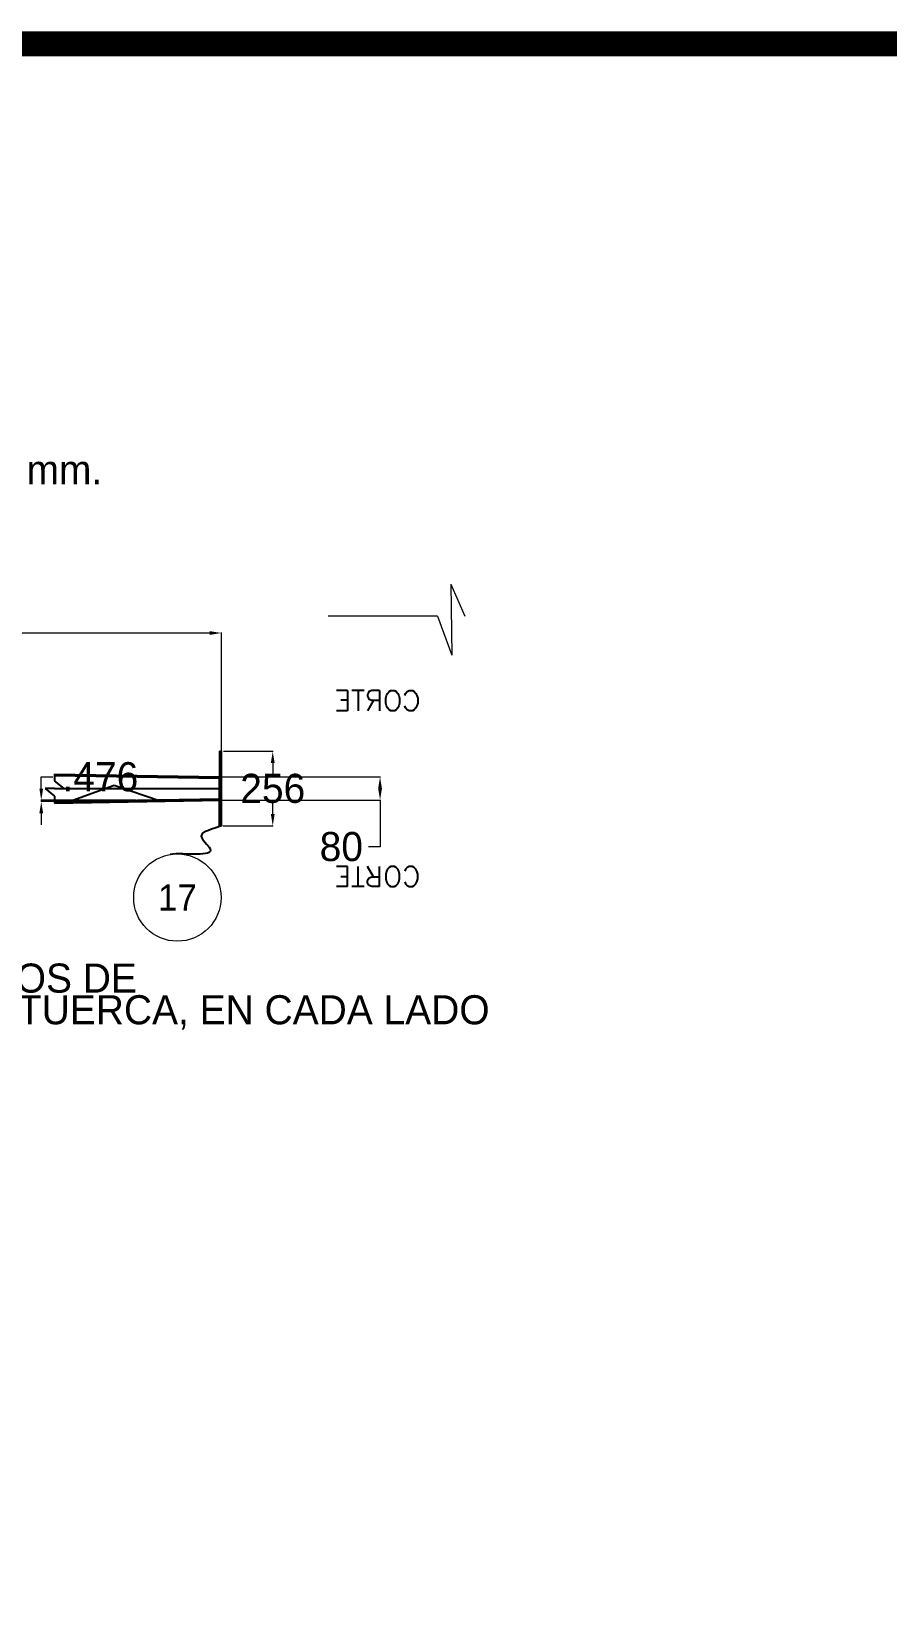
# Model space of a CAD drawing. Header units: centimetres. Extents: x 14 to 66415, y 14 to 43040.
# Drawn here: x 28137 to 34018, y 32254 to 43040 of the extents above; entities that cross this region are included whole.
import ezdxf
from ezdxf.enums import TextEntityAlignment as Align

# ---------------------------------------------------------------- set-up
doc = ezdxf.new("R2010")
doc.units = ezdxf.units.CM
doc.header["$LTSCALE"] = 10
doc.header["$MEASUREMENT"] = 0
doc.layers.get('0').update_dxf_attribs({"linetype": 'CONTINUOUS'})
doc.layers.get('DEFPOINTS').update_dxf_attribs({"color": 2, "linetype": 'CONTINUOUS'})
for name, color, linetype in [('ACERO1', 144, 'CONTINUOUS'), ('DIMENCIONES', 252, 'CONTINUOUS'), ('MARCO', 7, 'CONTINUOUS'), ('TEXT', 7, 'CONTINUOUS'), ('TEXTOS', 7, 'CONTINUOUS')]:
    doc.layers.add(name, color=color, linetype=linetype)
doc.styles.get("Standard").update_dxf_attribs({"font": ''})
doc.styles.add('STD4', font='TXT.SHX', dxfattribs={"height": 4})
doc.styles.get('Standard').set_extended_font_data('Zurich Ex BT')
doc.dimstyles.get("Standard").update_dxf_attribs({"dimtxt": 200, "dimasz": 80, "dimexe": 3, "dimexo": 10, "dimgap": 0.09, "dimtad": 0, "dimtih": 1, "dimtoh": 1, "dimzin": 0, "dimdsep": 46, "dimtxsty": 'Standard', "dimcen": 0.09, "dimclrd": 256, "dimclre": 256, "dimclrt": 256, "dimadec": 0, "dimazin": 0, "dimtfac": 1, "dimtofl": 0, "dimtmove": 0, "dimatfit": 3, "dimfxl": 0, "dimtolj": 1, "dimtzin": 0, "dimlwd": 0, "dimlwe": 0, "dimarcsym": 0})

# ---------------------------------------------------------------- blocks, each defined once
blk = doc.blocks.new('*D117')
at = {"layer": 'DEFPOINTS', "color": 0}
for p in [(29430, 37916), (29430, 37756), (30532, 37756)]:
    blk.add_point(p, dxfattribs=at)
at = {"layer": 'DIMENCIONES', "lineweight": 0}
for p, q in [((29440, 37916), (30535, 37916)), ((29440, 37756), (30535, 37756)), ((30532, 37836), (30532, 37836)), ((30532, 37756), (30532, 37436)), ((30532, 37436), (30452, 37436))]:
    blk.add_line(p, q, dxfattribs=at)
at = {"layer": 'DIMENCIONES'}
for points in [[(30519, 37836), (30545, 37836), (30532, 37916)], [(30519, 37836), (30545, 37836), (30532, 37756)]]:
    blk.add_solid(points, dxfattribs=at)
at = {"layer": 'DIMENCIONES', "insert": (30266, 37436), "char_height": 200, "attachment_point": 5}
blk.add_mtext('\\A1;80', dxfattribs=at)
blk = doc.blocks.new('*D120')
at = {"layer": 'DEFPOINTS', "color": 0}
for p in [(28205, 37756), (28866, 37756), (28867, 37746)]:
    blk.add_point(p, dxfattribs=at)
at = {"layer": 'DIMENCIONES', "lineweight": 0}
for p, q in [((28205, 37836), (28205, 37916)), ((28205, 37916), (28285, 37916)), ((28856, 37756), (28202, 37756)), ((28857, 37746), (28202, 37746)), ((28205, 37666), (28205, 37586))]:
    blk.add_line(p, q, dxfattribs=at)
at = {"layer": 'DIMENCIONES'}
for points in [[(28192, 37836), (28218, 37836), (28205, 37756)], [(28192, 37666), (28218, 37666), (28205, 37746)]]:
    blk.add_solid(points, dxfattribs=at)
at = {"layer": 'DIMENCIONES', "insert": (28611, 37916), "char_height": 200, "attachment_point": 5}
blk.add_mtext('\\A1;.476', dxfattribs=at)
blk = doc.blocks.new('*D121')
at = {"layer": 'DEFPOINTS', "color": 0}
for p in [(23770, 38905), (23770, 37836), (29442, 37836)]:
    blk.add_point(p, dxfattribs=at)
at = {"layer": 'DIMENCIONES', "lineweight": 0}
for p, q in [((23770, 37846), (23770, 38908)), ((23850, 38905), (26222, 38905)), ((29362, 38905), (26990, 38905)), ((29442, 37846), (29442, 38908))]:
    blk.add_line(p, q, dxfattribs=at)
at = {"layer": 'DIMENCIONES'}
for points in [[(23850, 38918), (23850, 38892), (23770, 38905)], [(29362, 38918), (29362, 38892), (29442, 38905)]]:
    blk.add_solid(points, dxfattribs=at)
at = {"layer": 'DIMENCIONES', "insert": (26606, 38905), "char_height": 200, "attachment_point": 5}
blk.add_mtext('\\A1;2830', dxfattribs=at)
blk = doc.blocks.new('*D122')
at = {"layer": 'DEFPOINTS', "color": 0}
for p in [(29446, 38092), (29442, 37580), (29795, 37580)]:
    blk.add_point(p, dxfattribs=at)
at = {"layer": 'DIMENCIONES', "lineweight": 0}
for p, q in [((29456, 38092), (29798, 38092)), ((29795, 38012), (29795, 37938)), ((29795, 37660), (29795, 37734)), ((29452, 37580), (29798, 37580))]:
    blk.add_line(p, q, dxfattribs=at)
at = {"layer": 'DIMENCIONES'}
for points in [[(29782, 38012), (29808, 38012), (29795, 38092)], [(29782, 37660), (29808, 37660), (29795, 37580)]]:
    blk.add_solid(points, dxfattribs=at)
at = {"layer": 'DIMENCIONES', "insert": (29795, 37836), "char_height": 200, "attachment_point": 5}
blk.add_mtext('\\A1;256', dxfattribs=at)

msp = doc.modelspace()

# ---------------------------------------------------------------- hatches: boundary and pattern name
at = {"layer": 'ACERO1'}
h = msp.add_hatch(dxfattribs=at)
h.set_pattern_fill('ANSI31', color=256, scale=20, style=0)
h.set_pattern_definition([(45, (38262.974, -65392.9134), (-1.76776695, 1.76776695), [])])
h.paths.add_polyline_path([(29028.789, 37748.742), (29002.331, 37757.819), (28399.014, 37747.693), (28371.746, 37737.714)])

# ---------------------------------------------------------------- linework, layer by layer
for points in [[(30687.601, 38440.257, 0, 173.191, 0), (30774.197, 38440.257, 0, 0, 0), (31207.174, 38440.257, 0, 0, 0), (31033.983, 38613.447, 0, 0, 0), (31033.983, 38093.875, 0, 0, 0)], [(30687.601, 37231.328, 0, 173.191, 0), (30774.197, 37231.328, 0, 0, 0), (31207.174, 37231.328, 0, 0, 0), (31033.983, 37058.137, 0, 0, 0), (31033.983, 37577.709, 0, 0, 0)]]:
    msp.add_lwpolyline(points, format="xyseb")
for p, q in [((29429.816, 38091.792), (29429.706, 37916.1)), ((29429.816, 38091.792), (29442.516, 38091.792)), ((29442.406, 37835.792), (29442.406, 38091.792)), ((28296.876, 37935.053), (29429.706, 37916.1)), ((28296.876, 37935.053), (28296.876, 37888.338)), ((28296.876, 37925.531), (29429.547, 37906.582)), ((28361.73, 37835.792), (28296.876, 37888.338)), ((28370.993, 37737.439), (28705.22, 37859.752)), ((28705.22, 37859.752), (29029.088, 37748.639)), ((29429.706, 37835.792), (29429.706, 37916.1)), ((29429.706, 37835.792), (29429.706, 37916.1)), ((28296.876, 37835.792), (28232.022, 37835.792)), ((28232.022, 37835.792), (28296.876, 37783.246)), ((28296.876, 37835.792), (29429.706, 37835.792)), ((28296.876, 37835.792), (29429.706, 37835.792)), ((28296.876, 37835.792), (28361.73, 37835.792)), ((28296.876, 37783.246), (28296.876, 37736.458)), ((28296.876, 37745.979), (29436.006, 37765.098)), ((28296.876, 37736.458), (29436.166, 37755.579)), ((29429.706, 37579.792), (29429.706, 37835.792)), ((29442.406, 37579.792), (29442.406, 37835.792)), ((29429.706, 37579.792), (29442.406, 37579.792))]:
    msp.add_line(p, q, dxfattribs=at)
at = {"layer": 'MARCO', "linetype": 'Continuous', "const_width": 171.786}
msp.add_lwpolyline([(66329.527, 100), (66329.527, 42954.4), (100, 42954.4), (100, 100)], close=True, dxfattribs=at)
at = {"layer": 'TEXT', "linetype": 'ByBlock', "lineweight": 5}
for p, q in [((31017.032, 39239.725), (31114.341, 39021.55)), ((31017.032, 39239.725), (31023.983, 38753.477)), ((30926.674, 39021.55), (30175.84, 39021.55)), ((30926.674, 39021.55), (31023.983, 38753.477))]:
    msp.add_line(p, q, dxfattribs=at)
at = {"layer": 'TEXT', "lineweight": 5}
msp.add_circle((29139.951, 37086.536), 300, dxfattribs=at)

# ---------------------------------------------------------------- texts
for s, p in [('3 TORNILLOS DE ', (26677.194, 36433.161)), ('Y CONTRATUERCA, EN CADA LADO', (26662.962, 36215.468))]:
    msp.add_text(s, height=200).set_placement(p)
at = {"style": 'STD4', "text_generation_flag": 4}
msp.add_attdef('CORTE', text='', height=138.553, rotation=180, dxfattribs=at).set_placement((30514.411, 38440.257), align=Align.MIDDLE)
at = {"style": 'STD4', "text_generation_flag": 6}
msp.add_attdef('CORTE', text='', height=138.553, dxfattribs=at).set_placement((30514.411, 37231.328), align=Align.MIDDLE)
at = {"layer": 'TEXT', "linetype": 'ByBlock', "lineweight": 5}
msp.add_text('TORNILLO %%c 12,7 X 44 mm.', height=200, dxfattribs=at).set_placement((26907.377, 40013.044), align=Align.MIDDLE)
at = {"layer": 'TEXTOS', "lineweight": 5}
msp.add_text('17', height=180, dxfattribs=at).set_placement((29139.951, 37086.536), align=Align.MIDDLE)

# ---------------------------------------------------------------- dimensions: what is measured, and where the dimension line sits
at = {"layer": 'DIMENCIONES'}
dim = msp.add_linear_dim(base=(23769.706, 38904.96), p1=(29442.406, 37835.792), p2=(23769.706, 37835.792), text='2830', dimstyle='Standard', override={"dimtxt": 200}, dxfattribs=at)
dim.commit()
dim.dimension.update_dxf_attribs({"geometry": '*D121', "text_midpoint": (26606.056, 38904.96)})
for base, p1, p2, text, picture, middle in [((29794.967, 37579.792), (29446.406, 38091.792), (29442.406, 37579.792), '256', '*D122', (29794.967, 37835.792)), ((28205.134, 37755.538), (28866.521, 37746.018), (28866.441, 37755.538), '.476', '*D120', (28611.123, 37915.538))]:
    dim = msp.add_linear_dim(base=base, p1=p1, p2=p2, angle=90, text=text, dimstyle='Standard', override={"dimtxt": 200}, dxfattribs=at)
    dim.commit()
    dim.dimension.update_dxf_attribs({"geometry": picture, "text_midpoint": middle})
dim = msp.add_linear_dim(base=(30531.927, 37755.579), p1=(29429.706, 37915.992), p2=(29429.706, 37755.579), angle=90, text='80', dimstyle='Standard', override={"dimtxt": 200}, dxfattribs=at)
dim.commit()
dim.dimension.update_dxf_attribs({"geometry": '*D117', "text_midpoint": (30266.345, 37435.579), "dimtype": 160})

# ---------------------------------------------------------------- leaders
at = {"layer": 'TEXTOS', "path_type": 1}
msp.add_leader([(29436.056, 37579.792), (29304.331, 37507.721), (29364.675, 37422.705), (29090.963, 37383.507)], dimstyle='Standard', override={"dimasz": 20, "dimgap": 0.09, "dimtad": 0}, dxfattribs=at)

doc.saveas('drawing.dxf')
